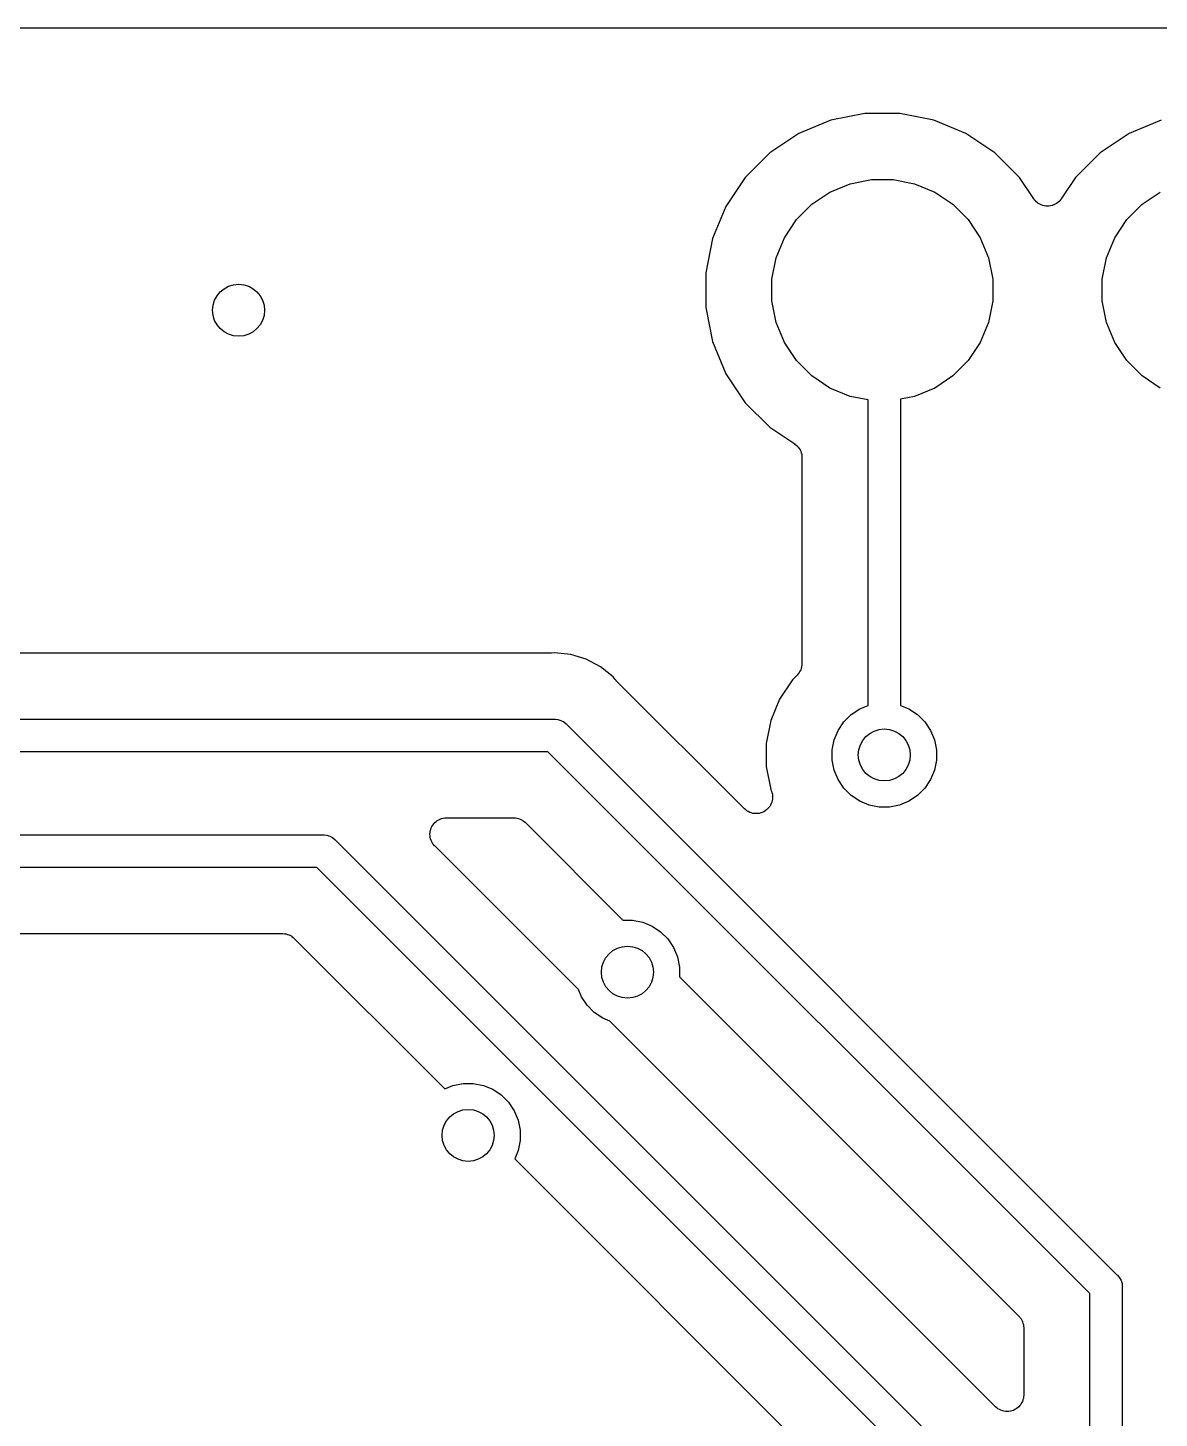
# Model space of a CAD drawing. Extents: x 103 to 213, y -152 to -90.
# Drawn here: x 127.29 to 135.99, y -101.05 to -90.36 of the extents above; entities that cross this region are included whole.
import ezdxf

# ---------------------------------------------------------------- set-up
doc = ezdxf.new("R2010")
doc.units = 0
doc.layers.add('BLACK', color=7, linetype='CONTINUOUS')

msp = doc.modelspace()

# ---------------------------------------------------------------- linework, layer by layer
at = {"layer": 'BLACK', "linetype": 'CONTINUOUS'}
for p, q in [((105.516, -90.358), (150.309, -90.358)), ((133.464, -91.0692), (133.217, -91.1716)), ((133.726, -91.017), (133.464, -91.0692)), ((133.994, -91.017), (133.726, -91.017)), ((134.256, -91.0692), (133.994, -91.017)), ((134.503, -91.1716), (134.256, -91.0692)), ((136.004, -91.0692), (135.757, -91.1716)), ((133.217, -91.1716), (132.994, -91.3202)), ((134.726, -91.3202), (134.503, -91.1716)), ((135.757, -91.1716), (135.534, -91.3202)), ((132.994, -91.3202), (132.805, -91.5093)), ((134.915, -91.5093), (134.726, -91.3202)), ((135.534, -91.3202), (135.345, -91.5093)), ((132.805, -91.5093), (132.657, -91.7317)), ((135.024, -91.6733), (134.915, -91.5093)), ((135.345, -91.5093), (135.236, -91.6733)), ((133.318, -91.7148), (133.457, -91.6217)), ((133.457, -91.6217), (133.612, -91.5577)), ((133.612, -91.5577), (133.776, -91.525)), ((133.776, -91.525), (133.944, -91.525)), ((133.944, -91.525), (134.108, -91.5577)), ((134.108, -91.5577), (134.263, -91.6217)), ((134.263, -91.6217), (134.402, -91.7148)), ((135.858, -91.7148), (135.997, -91.6217)), ((132.657, -91.7317), (132.554, -91.9789)), ((133.2, -91.8332), (133.318, -91.7148)), ((134.402, -91.7148), (134.52, -91.8332)), ((135.032, -91.6826), (135.024, -91.6733)), ((135.04, -91.692), (135.032, -91.6826)), ((135.04, -91.6922), (135.04, -91.692)), ((135.04, -91.6925), (135.04, -91.6922)), ((135.049, -91.7002), (135.04, -91.6925)), ((135.059, -91.7079), (135.049, -91.7002)), ((135.059, -91.708), (135.059, -91.7079)), ((135.059, -91.7082), (135.059, -91.708)), ((135.07, -91.714), (135.059, -91.7082)), ((135.08, -91.7197), (135.07, -91.714)), ((135.081, -91.7198), (135.08, -91.7197)), ((135.081, -91.72), (135.081, -91.7198)), ((135.093, -91.7235), (135.081, -91.72)), ((135.104, -91.7271), (135.093, -91.7235)), ((135.105, -91.7272), (135.104, -91.7271)), ((135.104, -91.7271), (135.104, -91.7271)), ((135.117, -91.7285), (135.105, -91.7272)), ((135.129, -91.7298), (135.117, -91.7285)), ((135.141, -91.7286), (135.129, -91.7298)), ((135.129, -91.7298), (135.129, -91.7297)), ((135.129, -91.7297), (135.129, -91.7298)), ((135.153, -91.7276), (135.141, -91.7286)), ((135.154, -91.7275), (135.153, -91.7276)), ((135.166, -91.724), (135.154, -91.7274)), ((135.154, -91.7274), (135.154, -91.7275)), ((135.177, -91.7206), (135.166, -91.724)), ((135.178, -91.7205), (135.177, -91.7206)), ((135.189, -91.7148), (135.178, -91.7204)), ((135.178, -91.7204), (135.178, -91.7205)), ((135.199, -91.7092), (135.189, -91.7148)), ((135.2, -91.709), (135.199, -91.7092)), ((135.209, -91.7013), (135.2, -91.7088)), ((135.2, -91.7088), (135.2, -91.709)), ((135.219, -91.6937), (135.209, -91.7013)), ((135.227, -91.6842), (135.219, -91.6933)), ((135.219, -91.6933), (135.219, -91.6935)), ((135.219, -91.6935), (135.219, -91.6937)), ((135.235, -91.6748), (135.227, -91.6842)), ((135.236, -91.6733), (135.235, -91.6742)), ((135.235, -91.6742), (135.235, -91.6742)), ((135.235, -91.6742), (135.235, -91.6742)), ((135.235, -91.6742), (135.235, -91.6748)), ((135.74, -91.8332), (135.858, -91.7148)), ((133.107, -91.9724), (133.2, -91.8332)), ((134.52, -91.8332), (134.613, -91.9724)), ((135.647, -91.9724), (135.74, -91.8332)), ((132.554, -91.9789), (132.502, -92.2412)), ((133.043, -92.1271), (133.107, -91.9724)), ((134.613, -91.9724), (134.677, -92.1271)), ((135.583, -92.1271), (135.647, -91.9724)), ((133.01, -92.2913), (133.043, -92.1271)), ((134.677, -92.1271), (134.71, -92.2913)), ((135.55, -92.2913), (135.583, -92.1271)), ((132.502, -92.2412), (132.502, -92.5087)), ((133.01, -92.4587), (133.01, -92.2913)), ((134.71, -92.2913), (134.71, -92.4587)), ((135.55, -92.4587), (135.55, -92.2913)), ((133.043, -92.6229), (133.01, -92.4587)), ((134.71, -92.4587), (134.677, -92.6229)), ((135.583, -92.6229), (135.55, -92.4587)), ((132.502, -92.5087), (132.554, -92.7711)), ((133.107, -92.7776), (133.043, -92.6229)), ((134.677, -92.6229), (134.613, -92.7776)), ((135.647, -92.7776), (135.583, -92.6229)), ((132.554, -92.7711), (132.657, -93.0183)), ((133.2, -92.9168), (133.107, -92.7776)), ((134.613, -92.7776), (134.52, -92.9168)), ((135.74, -92.9168), (135.647, -92.7776)), ((132.657, -93.0183), (132.805, -93.2407)), ((133.318, -93.0352), (133.2, -92.9168)), ((134.52, -92.9168), (134.402, -93.0352)), ((135.858, -93.0352), (135.74, -92.9168)), ((133.457, -93.1283), (133.318, -93.0352)), ((134.402, -93.0352), (134.263, -93.1283)), ((135.997, -93.1283), (135.858, -93.0352)), ((133.612, -93.1923), (133.457, -93.1283)), ((133.75, -93.2198), (133.612, -93.1923)), ((133.75, -95.5688), (133.75, -93.2198)), ((134.108, -93.1923), (134, -93.2138)), ((134, -93.2138), (134, -95.5688)), ((134.263, -93.1283), (134.108, -93.1923)), ((132.805, -93.2407), (132.994, -93.4298)), ((132.994, -93.4298), (133.186, -93.5576)), ((133.186, -93.5576), (133.186, -93.5579)), ((133.186, -93.5579), (133.186, -93.5579)), ((133.186, -93.5579), (133.186, -93.5579)), ((133.186, -93.5579), (133.187, -93.5586)), ((133.187, -93.5586), (133.196, -93.5662)), ((133.196, -93.5662), (133.205, -93.5737)), ((133.205, -93.5737), (133.206, -93.5742)), ((133.206, -93.5742), (133.206, -93.5746)), ((133.206, -93.5746), (133.213, -93.5838)), ((133.213, -93.5838), (133.221, -93.5929)), ((133.221, -93.5929), (133.221, -93.5935)), ((133.221, -93.5935), (133.221, -93.5939)), ((133.221, -93.5939), (133.227, -93.6044)), ((133.227, -93.6044), (133.232, -93.6148)), ((133.232, -93.6148), (133.233, -93.6154)), ((133.233, -93.6154), (133.233, -93.6159)), ((133.233, -93.6159), (133.236, -93.6272)), ((133.236, -93.6272), (133.24, -93.6385)), ((133.24, -93.6385), (133.24, -93.6391)), ((133.24, -93.6391), (133.24, -93.6397)), ((133.24, -93.6397), (133.241, -93.6515)), ((133.241, -93.6515), (133.242, -93.6632)), ((133.242, -93.6632), (133.242, -95.2463)), ((131.303, -95.167), (126.764, -95.167)), ((131.308, -95.1665), (131.303, -95.167)), ((131.313, -95.1665), (131.308, -95.1665)), ((131.315, -95.1664), (131.313, -95.1665)), ((131.34, -95.1639), (131.315, -95.1664)), ((131.365, -95.1664), (131.34, -95.1639)), ((131.464, -95.1761), (131.365, -95.1664)), ((131.365, -95.1664), (131.365, -95.1664)), ((131.583, -95.2123), (131.464, -95.1761)), ((131.693, -95.2711), (131.583, -95.2123)), ((133.241, -95.2598), (133.239, -95.2714)), ((133.242, -95.2481), (133.241, -95.2598)), ((133.242, -95.2463), (133.242, -95.2467)), ((133.242, -95.2467), (133.242, -95.2467)), ((133.242, -95.2467), (133.242, -95.2468)), ((133.242, -95.2468), (133.242, -95.2481)), ((131.79, -95.3502), (131.693, -95.2711)), ((131.806, -95.3696), (131.79, -95.3502)), ((131.809, -95.3733), (131.806, -95.3696)), ((133.17, -95.3712), (133.07, -95.5199)), ((133.205, -95.3361), (133.17, -95.3712)), ((133.212, -95.327), (133.205, -95.3361)), ((133.22, -95.318), (133.212, -95.327)), ((133.221, -95.3169), (133.22, -95.3175)), ((133.22, -95.3175), (133.22, -95.318)), ((133.226, -95.3066), (133.221, -95.3169)), ((133.232, -95.2963), (133.226, -95.3066)), ((133.236, -95.2839), (133.232, -95.2951)), ((133.232, -95.2951), (133.232, -95.2957)), ((133.232, -95.2957), (133.232, -95.2963)), ((133.239, -95.2727), (133.236, -95.2839)), ((133.239, -95.2714), (133.239, -95.272)), ((133.239, -95.272), (133.239, -95.2727)), ((131.813, -95.3775), (131.809, -95.3733)), ((131.814, -95.3788), (131.813, -95.3775)), ((132.799, -96.364), (131.814, -95.3788)), ((133.07, -95.5199), (133.002, -95.6851)), ((133.686, -95.5955), (133.75, -95.5688)), ((134, -95.5688), (134.064, -95.5955)), ((125.177, -95.675), (131.334, -95.675)), ((131.334, -95.675), (131.34, -95.6744)), ((131.34, -95.6744), (131.346, -95.675)), ((131.346, -95.675), (131.346, -95.675)), ((131.346, -95.675), (131.364, -95.6768)), ((131.364, -95.6768), (131.388, -95.6839)), ((131.388, -95.6839), (131.41, -95.6956)), ((133.002, -95.6851), (132.967, -95.8606)), ((133.564, -95.695), (133.62, -95.6393)), ((133.62, -95.6393), (133.686, -95.5955)), ((134.064, -95.5955), (134.13, -95.6393)), ((134.13, -95.6393), (134.186, -95.695)), ((131.41, -95.6956), (131.429, -95.7112)), ((131.429, -95.7112), (131.433, -95.7159)), ((131.433, -95.7159), (135.664, -99.9473)), ((133.49, -95.8333), (133.521, -95.7605)), ((133.521, -95.7605), (133.564, -95.695)), ((134.186, -95.695), (134.229, -95.7605)), ((134.229, -95.7605), (134.26, -95.8333)), ((132.967, -95.8606), (132.967, -96.0394)), ((133.475, -95.9106), (133.49, -95.8333)), ((134.26, -95.8333), (134.275, -95.9106)), ((131.288, -95.925), (125.131, -95.925)), ((135.455, -100.092), (131.288, -95.925)), ((133.475, -95.9894), (133.475, -95.9106)), ((133.49, -96.0667), (133.475, -95.9894)), ((134.275, -95.9894), (134.26, -96.0667)), ((134.275, -95.9106), (134.275, -95.9894)), ((132.967, -96.0394), (133.002, -96.2149)), ((133.521, -96.1395), (133.49, -96.0667)), ((134.26, -96.0667), (134.229, -96.1395)), ((133.002, -96.2149), (133.006, -96.2256)), ((133.006, -96.2256), (133.007, -96.227)), ((133.007, -96.227), (133.007, -96.2271)), ((133.007, -96.2271), (133.007, -96.2271)), ((133.007, -96.2271), (133.007, -96.2273)), ((133.007, -96.2273), (133.01, -96.2393)), ((133.564, -96.205), (133.521, -96.1395)), ((133.62, -96.2607), (133.564, -96.205)), ((134.186, -96.205), (134.13, -96.2607)), ((134.229, -96.1395), (134.186, -96.205)), ((133, -96.3349), (132.994, -96.3456)), ((133.006, -96.324), (133, -96.3349)), ((133.01, -96.3117), (133.006, -96.3238)), ((133.006, -96.3238), (133.006, -96.3239)), ((133.006, -96.3239), (133.006, -96.324)), ((133.01, -96.2393), (133.014, -96.2509)), ((133.013, -96.3004), (133.01, -96.3117)), ((133.015, -96.2876), (133.013, -96.3002)), ((133.013, -96.3002), (133.013, -96.3003)), ((133.013, -96.3003), (133.013, -96.3004)), ((133.014, -96.2509), (133.014, -96.251)), ((133.014, -96.251), (133.014, -96.2511)), ((133.014, -96.2511), (133.015, -96.2631)), ((133.015, -96.2631), (133.016, -96.2755)), ((133.016, -96.2758), (133.015, -96.2876)), ((133.016, -96.2755), (133.016, -96.2757)), ((133.016, -96.2757), (133.016, -96.2758)), ((133.686, -96.3045), (133.62, -96.2607)), ((133.758, -96.3346), (133.686, -96.3045)), ((133.836, -96.35), (133.758, -96.3346)), ((133.992, -96.3346), (133.914, -96.35)), ((134.064, -96.3045), (133.992, -96.3346)), ((134.13, -96.2607), (134.064, -96.3045)), ((130.46, -96.4424), (130.471, -96.4389)), ((130.471, -96.4389), (130.483, -96.4354)), ((130.483, -96.4354), (130.484, -96.4353)), ((130.483, -96.4354), (130.483, -96.4354)), ((130.484, -96.4353), (130.496, -96.4342)), ((130.496, -96.4342), (130.508, -96.433)), ((130.508, -96.433), (131.025, -96.433)), ((131.025, -96.433), (131.026, -96.433)), ((131.026, -96.433), (131.026, -96.433)), ((131.026, -96.433), (131.026, -96.433)), ((131.026, -96.433), (131.027, -96.433)), ((131.027, -96.433), (131.039, -96.4343)), ((131.039, -96.4343), (131.05, -96.4355)), ((131.05, -96.4355), (131.051, -96.4357)), ((131.051, -96.4357), (131.052, -96.4358)), ((131.052, -96.4358), (131.063, -96.4393)), ((131.063, -96.4393), (131.074, -96.4427)), ((132.809, -96.3718), (132.799, -96.364)), ((132.818, -96.3796), (132.809, -96.3718)), ((132.818, -96.3797), (132.818, -96.3796)), ((132.818, -96.3798), (132.818, -96.3797)), ((132.829, -96.3855), (132.818, -96.3798)), ((132.84, -96.3914), (132.829, -96.3855)), ((132.84, -96.3915), (132.84, -96.3914)), ((132.84, -96.3914), (132.84, -96.3914)), ((132.852, -96.3951), (132.84, -96.3915)), ((132.864, -96.3987), (132.852, -96.3951)), ((132.876, -96.4), (132.864, -96.3987)), ((132.864, -96.3987), (132.864, -96.3987)), ((132.864, -96.3987), (132.864, -96.3987)), ((132.888, -96.4012), (132.876, -96.4)), ((132.889, -96.4012), (132.888, -96.4012)), ((132.888, -96.4012), (132.888, -96.4012)), ((132.901, -96.4), (132.889, -96.4012)), ((132.913, -96.3989), (132.901, -96.4)), ((132.925, -96.3953), (132.913, -96.3989)), ((132.913, -96.3989), (132.913, -96.3989)), ((132.913, -96.3989), (132.913, -96.3989)), ((132.937, -96.3919), (132.925, -96.3953)), ((132.948, -96.3859), (132.937, -96.3918)), ((132.937, -96.3918), (132.937, -96.3918)), ((132.937, -96.3918), (132.937, -96.3919)), ((132.959, -96.3804), (132.948, -96.3859)), ((132.969, -96.372), (132.959, -96.3802)), ((132.959, -96.3802), (132.959, -96.3803)), ((132.959, -96.3803), (132.959, -96.3804)), ((132.978, -96.3648), (132.969, -96.372)), ((132.986, -96.3549), (132.978, -96.3646)), ((132.978, -96.3646), (132.978, -96.3647)), ((132.978, -96.3647), (132.978, -96.3648)), ((132.994, -96.3458), (132.986, -96.3549)), ((132.994, -96.3456), (132.994, -96.3457)), ((132.994, -96.3457), (132.994, -96.3458)), ((133.914, -96.35), (133.836, -96.35)), ((130.381, -96.5587), (130.382, -96.5466)), ((130.382, -96.5466), (130.383, -96.5345)), ((130.383, -96.534), (130.387, -96.5225)), ((130.383, -96.5342), (130.383, -96.534)), ((130.383, -96.5345), (130.383, -96.5342)), ((130.387, -96.5225), (130.391, -96.5108)), ((130.391, -96.5104), (130.397, -96.4997)), ((130.391, -96.5106), (130.391, -96.5104)), ((130.391, -96.5108), (130.391, -96.5106)), ((130.397, -96.4997), (130.403, -96.489)), ((130.403, -96.4886), (130.411, -96.4792)), ((130.403, -96.4888), (130.403, -96.4886)), ((130.403, -96.489), (130.403, -96.4888)), ((130.411, -96.4792), (130.418, -96.4699)), ((130.418, -96.4697), (130.419, -96.4696)), ((130.418, -96.4699), (130.418, -96.4697)), ((130.419, -96.4696), (130.428, -96.4619)), ((130.428, -96.4619), (130.438, -96.4542)), ((130.438, -96.454), (130.449, -96.4483)), ((130.438, -96.4541), (130.438, -96.454)), ((130.438, -96.4542), (130.438, -96.4541)), ((130.449, -96.4483), (130.459, -96.4426)), ((130.459, -96.4426), (130.46, -96.4425)), ((130.46, -96.4425), (130.46, -96.4424)), ((131.074, -96.4427), (131.075, -96.4431)), ((131.075, -96.4431), (131.075, -96.4433)), ((131.075, -96.4433), (131.086, -96.4489)), ((131.086, -96.4489), (131.096, -96.4545)), ((131.096, -96.4545), (131.096, -96.4549)), ((131.096, -96.4549), (131.097, -96.4552)), ((131.097, -96.4552), (131.106, -96.4627)), ((131.106, -96.4627), (131.115, -96.4702)), ((131.115, -96.4702), (131.865, -97.22)), ((126.024, -96.565), (129.557, -96.565)), ((129.557, -96.565), (129.563, -96.5644)), ((129.563, -96.5644), (129.569, -96.565)), ((129.569, -96.565), (129.569, -96.565)), ((129.569, -96.565), (129.588, -96.5668)), ((129.588, -96.5668), (129.611, -96.574)), ((129.611, -96.574), (129.633, -96.5856)), ((129.633, -96.5856), (129.652, -96.6012)), ((129.652, -96.6012), (129.656, -96.606)), ((129.656, -96.606), (134.784, -101.734)), ((130.381, -96.5589), (130.381, -96.5587)), ((130.381, -96.5591), (130.381, -96.5589)), ((130.382, -96.5711), (130.381, -96.5591)), ((130.383, -96.5834), (130.382, -96.5711)), ((130.383, -96.5836), (130.383, -96.5834)), ((130.383, -96.5838), (130.383, -96.5836)), ((130.386, -96.5953), (130.383, -96.5838)), ((130.39, -96.6072), (130.386, -96.5953)), ((130.39, -96.6074), (130.39, -96.6072)), ((130.39, -96.6076), (130.39, -96.6074)), ((130.396, -96.6184), (130.39, -96.6076)), ((130.401, -96.6292), (130.396, -96.6184)), ((130.401, -96.6293), (130.401, -96.6292)), ((130.402, -96.6295), (130.401, -96.6293)), ((130.409, -96.6388), (130.402, -96.6295)), ((130.417, -96.6485), (130.409, -96.6388)), ((130.417, -96.6488), (130.417, -96.6485)), ((130.417, -96.6489), (130.417, -96.6488)), ((130.417, -96.6488), (130.417, -96.6488)), ((130.418, -96.6498), (130.417, -96.6489)), ((131.523, -97.7546), (130.418, -96.6498)), ((129.511, -96.815), (126.069, -96.815)), ((134.575, -101.879), (129.511, -96.815)), ((131.865, -97.22), (131.939, -97.22)), ((131.939, -97.22), (132.017, -97.2354)), ((132.017, -97.2354), (132.089, -97.2655)), ((132.089, -97.2655), (132.155, -97.3093)), ((126.868, -97.323), (129.248, -97.323)), ((129.248, -97.323), (129.249, -97.323)), ((129.249, -97.323), (129.249, -97.323)), ((129.249, -97.323), (129.249, -97.323)), ((129.249, -97.323), (129.25, -97.323)), ((129.25, -97.323), (129.262, -97.3243)), ((129.262, -97.3243), (129.273, -97.3255)), ((129.273, -97.3255), (129.274, -97.3257)), ((129.274, -97.3257), (129.275, -97.3258)), ((129.275, -97.3258), (129.286, -97.3293)), ((129.286, -97.3293), (129.297, -97.3328)), ((129.297, -97.3328), (129.298, -97.3331)), ((129.298, -97.3331), (129.298, -97.3333)), ((129.298, -97.3333), (129.309, -97.3389)), ((129.309, -97.3389), (129.319, -97.3445)), ((129.319, -97.3445), (129.319, -97.3449)), ((129.319, -97.3449), (129.32, -97.3452)), ((129.32, -97.3452), (129.329, -97.3527)), ((129.329, -97.3527), (129.338, -97.3602)), ((129.338, -97.3602), (130.495, -98.5168)), ((132.155, -97.3093), (132.211, -97.365)), ((132.211, -97.365), (132.254, -97.4305)), ((132.254, -97.4305), (132.285, -97.5033)), ((132.285, -97.5033), (132.3, -97.5806)), ((132.3, -97.5806), (132.3, -97.6552)), ((132.3, -97.6552), (134.91, -100.265)), ((131.546, -97.8095), (131.523, -97.7546)), ((131.589, -97.875), (131.546, -97.8095)), ((131.645, -97.9307), (131.589, -97.875)), ((131.711, -97.9745), (131.645, -97.9307)), ((131.765, -97.9972), (131.711, -97.9745)), ((134.73, -100.962), (131.765, -97.9972)), ((130.495, -98.5168), (130.558, -98.4904)), ((130.558, -98.4904), (130.636, -98.475)), ((130.636, -98.475), (130.714, -98.475)), ((130.714, -98.475), (130.792, -98.4904)), ((130.792, -98.4904), (130.864, -98.5205)), ((130.864, -98.5205), (130.93, -98.5643)), ((130.93, -98.5643), (130.986, -98.62)), ((130.986, -98.62), (131.029, -98.6855)), ((131.029, -98.6855), (131.06, -98.7583)), ((131.06, -98.7583), (131.075, -98.8356)), ((131.075, -98.8356), (131.075, -98.9144)), ((131.06, -98.9917), (131.033, -99.0554)), ((131.075, -98.9144), (131.06, -98.9917)), ((131.033, -99.0554), (134.03, -102.052)), ((135.664, -99.9473), (135.669, -99.9512)), ((135.669, -99.9512), (135.684, -99.9702)), ((135.684, -99.9702), (135.696, -99.9919)), ((135.696, -99.9919), (135.703, -100.015)), ((135.703, -100.015), (135.705, -100.034)), ((135.705, -100.034), (135.705, -100.034)), ((135.705, -100.034), (135.706, -100.04)), ((135.706, -100.04), (135.705, -100.046)), ((135.705, -100.046), (135.705, -107.349)), ((135.455, -107.349), (135.455, -100.092)), ((134.91, -100.265), (134.91, -100.265)), ((134.91, -100.265), (134.91, -100.265)), ((134.91, -100.265), (134.91, -100.265)), ((134.91, -100.265), (134.911, -100.266)), ((134.911, -100.266), (134.918, -100.275)), ((134.918, -100.275), (134.926, -100.285)), ((134.926, -100.285), (134.926, -100.285)), ((134.926, -100.285), (134.927, -100.286)), ((134.927, -100.286), (134.932, -100.296)), ((134.932, -100.296), (134.937, -100.306)), ((134.937, -100.306), (134.938, -100.307)), ((134.938, -100.307), (134.938, -100.308)), ((134.938, -100.308), (134.941, -100.319)), ((134.941, -100.319), (134.945, -100.33)), ((134.945, -100.33), (134.945, -100.331)), ((134.945, -100.331), (134.945, -100.331)), ((134.945, -100.331), (134.946, -100.343)), ((134.946, -100.343), (134.947, -100.355)), ((134.947, -100.355), (134.947, -100.872)), ((134.937, -100.922), (134.931, -100.933)), ((134.941, -100.91), (134.937, -100.922)), ((134.937, -100.922), (134.937, -100.922)), ((134.937, -100.922), (134.937, -100.922)), ((134.944, -100.899), (134.941, -100.91)), ((134.946, -100.886), (134.944, -100.898)), ((134.944, -100.898), (134.944, -100.898)), ((134.944, -100.898), (134.944, -100.899)), ((134.947, -100.874), (134.946, -100.886)), ((134.947, -100.872), (134.947, -100.874)), ((134.947, -100.874), (134.947, -100.874)), ((134.947, -100.874), (134.947, -100.874)), ((134.947, -100.874), (134.947, -100.874)), ((134.74, -100.97), (134.73, -100.962)), ((134.749, -100.977), (134.74, -100.97)), ((134.749, -100.978), (134.749, -100.977)), ((134.76, -100.983), (134.749, -100.978)), ((134.749, -100.978), (134.749, -100.978)), ((134.771, -100.989), (134.76, -100.983)), ((134.783, -100.993), (134.771, -100.989)), ((134.771, -100.989), (134.771, -100.989)), ((134.771, -100.989), (134.771, -100.989)), ((134.794, -100.997), (134.783, -100.993)), ((134.795, -100.997), (134.794, -100.997)), ((134.807, -100.998), (134.795, -100.997)), ((134.795, -100.997), (134.795, -100.997)), ((134.819, -100.999), (134.807, -100.998)), ((134.82, -100.999), (134.819, -100.999)), ((134.819, -100.999), (134.819, -100.999)), ((134.832, -100.998), (134.82, -100.999)), ((134.844, -100.997), (134.832, -100.998)), ((134.856, -100.993), (134.844, -100.997)), ((134.844, -100.997), (134.844, -100.997)), ((134.844, -100.997), (134.844, -100.997)), ((134.868, -100.99), (134.856, -100.993)), ((134.879, -100.984), (134.868, -100.99)), ((134.868, -100.99), (134.868, -100.99)), ((134.868, -100.99), (134.868, -100.99)), ((134.89, -100.978), (134.879, -100.984)), ((134.899, -100.971), (134.89, -100.978)), ((134.89, -100.978), (134.89, -100.978)), ((134.89, -100.978), (134.89, -100.978)), ((134.909, -100.963), (134.899, -100.971)), ((134.917, -100.953), (134.909, -100.963)), ((134.909, -100.963), (134.909, -100.963)), ((134.909, -100.963), (134.909, -100.963)), ((134.925, -100.944), (134.917, -100.953)), ((134.931, -100.933), (134.925, -100.944)), ((134.925, -100.944), (134.925, -100.944)), ((134.925, -100.944), (134.925, -100.944))]:
    msp.add_line(p, q, dxfattribs=at)
at = {"layer": 'BLACK'}
for centre in [(128.91, -92.53), (133.875, -95.95), (131.9, -97.62), (130.675, -98.875)]:
    msp.add_circle(centre, 0.2, dxfattribs=at)

doc.saveas('drawing.dxf')
